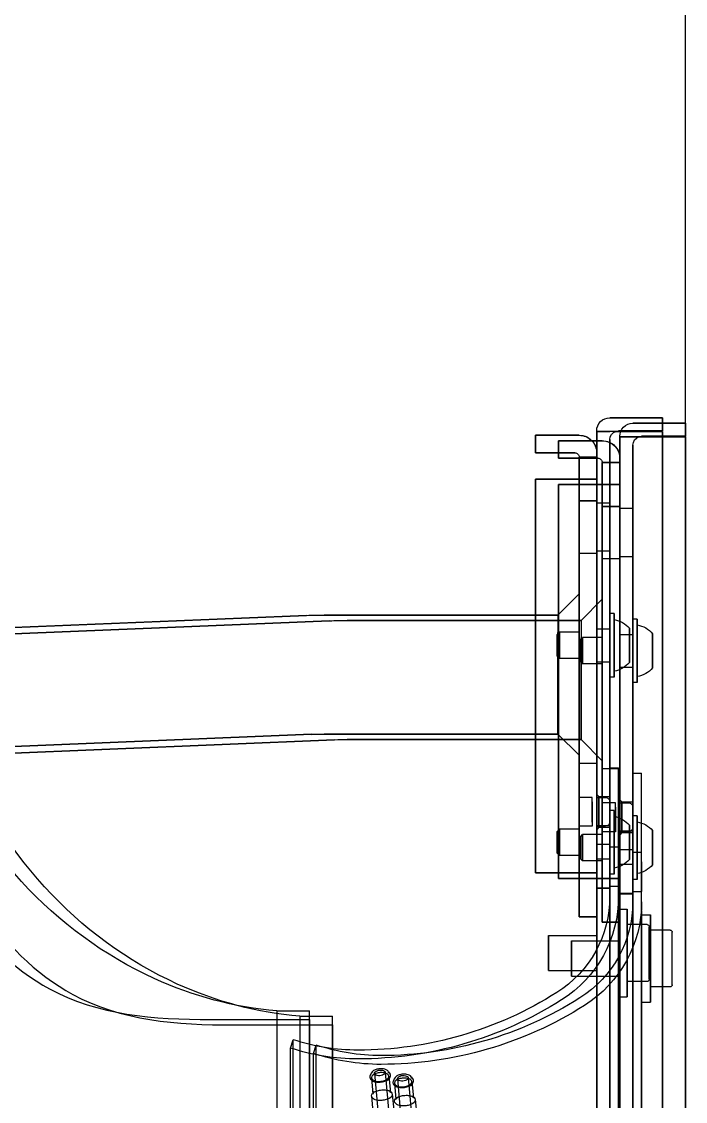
# Model space of a CAD drawing. Header units: millimetres. Extents: x -69706 to 52883, y -6882 to 68885.
# Drawn here: x 7488.8 to 7640.5, y 24181.5 to 24428.2 of the extents above; entities that cross this region are included whole.
import ezdxf

# ---------------------------------------------------------------- set-up
doc = ezdxf.new("R2010")
doc.units = ezdxf.units.MM
doc.layers.add('ac-SB', color=7, linetype='Continuous', lineweight=13)

# ---------------------------------------------------------------- blocks, each defined once
blk = doc.blocks.new('A$C15852BBE')
at = {"layer": 'ac-SB', "lineweight": -3}
for p, q in [((5538.81, 3950), (5538.81, 50)), ((5553.81, 3496.04), (5553.81, 2872.16)), ((5553.81, 2872.16), (5553.81, 3496.04)), ((5538.81, 2872.2), (5538.81, 3496)), ((5538.81, 2872.2), (5538.81, 3496)), ((5538.81, 2872.2), (5538.81, 3496)), ((5538.81, 3496), (5538.81, 2872.2)), ((5544.08, 2870.96), (5544.08, 3494.76)), ((5544.08, 2870.96), (5544.08, 3494.76)), ((5544.08, 2870.96), (5544.08, 3494.76)), ((5544.08, 3494.76), (5544.08, 2870.96)), ((5550.81, 2874.1), (5550.81, 3494.1)), ((5550.81, 3494.1), (5550.81, 2874.1)), ((5553.81, 3496), (5553.81, 2872.2)), ((5559.08, 3494.8), (5559.08, 2870.92)), ((5559.08, 2870.92), (5559.08, 3494.8)), ((5559.08, 3494.76), (5559.08, 2870.96)), ((5556.08, 2872.86), (5556.08, 3492.86)), ((5556.08, 3492.86), (5556.08, 2872.86)), ((5548.81, 2980.58), (5548.81, 3419.1)), ((5550.81, 3419.1), (5550.81, 2980.58)), ((5554.08, 2979.34), (5554.08, 3417.86)), ((5556.08, 3417.86), (5556.08, 2979.34)), ((5548.81, 3006.01), (5548.81, 3389.74)), ((5548.81, 3387.61), (5548.81, 2949.1)), ((5550.81, 3006.01), (5550.81, 3389.74)), ((5550.81, 2949.1), (5550.81, 3387.61)), ((5554.08, 3004.77), (5554.08, 3388.5)), ((5556.08, 3004.77), (5556.08, 3388.5)), ((5554.08, 3386.37), (5554.08, 2947.86)), ((5556.08, 2947.86), (5556.08, 3386.37)), ((5548.81, 3362.19), (5548.81, 2978.45)), ((5550.81, 3362.19), (5550.81, 2978.45)), ((5554.08, 3360.95), (5554.08, 2977.22)), ((5556.08, 3360.95), (5556.08, 2977.22)), ((5623.18, 3333.83), (5623.18, 3011.2)), ((5623.81, 3332.19), (5623.81, 3013.1)), ((5628.45, 3332.59), (5628.45, 3009.96)), ((5629.08, 3330.95), (5629.08, 3011.86)), ((5619.41, 3200.18), (5619.41, 3004.6)), ((5619.41, 3006.6), (5619.41, 3200)), ((5626.91, 3004.6), (5626.91, 3200.18)), ((5624.68, 3198.94), (5624.68, 3003.36)), ((5624.68, 3005.36), (5624.68, 3198.76)), ((5632.18, 3003.36), (5632.18, 3198.94)), ((5550.81, 2976.6), (5550.81, 3184.1)), ((5553.81, 3184.1), (5553.81, 2976.6)), ((5556.08, 2975.36), (5556.08, 3182.86)), ((5559.08, 3182.86), (5559.08, 2975.36)), ((5602.12, 3018.67), (5601.07, 3030.5)), ((5604.61, 3018.89), (5603.56, 3030.72)), ((5600.52, 3023.66), (5600.2, 3027.29)), ((5607.39, 3017.43), (5606.33, 3029.26)), ((5609.88, 3017.65), (5608.82, 3029.48)), ((5605.79, 3022.42), (5605.46, 3026.05)), ((5610.57, 3022.85), (5610.25, 3026.48)), ((5601.29, 3019.55), (5600.96, 3023.28)), ((5600.96, 3023.28), (5600.98, 3023.17)), ((5600.98, 3023.17), (5601.05, 3023.07)), ((5601.31, 3022.84), (5601.02, 3023.01)), ((5601.05, 3023.07), (5601.16, 3022.95)), ((5601.16, 3022.95), (5601.31, 3022.84)), ((5604.67, 3023.14), (5604.93, 3023.36)), ((5604.67, 3023.14), (5604.79, 3023.26)), ((5604.79, 3023.26), (5604.88, 3023.38)), ((5604.88, 3023.38), (5604.93, 3023.5)), ((5604.93, 3023.5), (5604.94, 3023.64)), ((5605.27, 3019.91), (5604.94, 3023.64)), ((5610.19, 3022.26), (5610.21, 3022.4)), ((5610.54, 3018.67), (5610.21, 3022.4)), ((5606.56, 3018.31), (5606.22, 3022.04)), ((5606.22, 3022.04), (5606.25, 3021.93)), ((5606.25, 3021.93), (5606.31, 3021.83)), ((5606.58, 3021.6), (5606.28, 3021.78)), ((5606.31, 3021.83), (5606.43, 3021.71)), ((5606.43, 3021.71), (5606.58, 3021.6)), ((5609.94, 3021.9), (5610.2, 3022.12)), ((5609.94, 3021.9), (5610.06, 3022.02)), ((5610.06, 3022.02), (5610.14, 3022.14)), ((5610.14, 3022.14), (5610.19, 3022.26)), ((5601.47, 3018.44), (5601.03, 3019.09)), ((5605.29, 3018.78), (5605.61, 3019.49)), ((5606.74, 3017.21), (5606.3, 3017.85)), ((5610.56, 3017.55), (5610.88, 3018.25)), ((5623.81, 3013.1), (5623.18, 3011.2)), ((5629.08, 3011.86), (5628.45, 3009.96)), ((5641.91, 3006.6), (5619.41, 3006.6)), ((5647.18, 3005.36), (5624.68, 3005.36)), ((5626.91, 3004.6), (5619.41, 3004.6)), ((5632.18, 3003.36), (5624.68, 3003.36)), ((5548.81, 3001.41), (5546.81, 3001.41)), ((5548.81, 3001.41), (5546.81, 3001.41)), ((5546.81, 2981.41), (5546.81, 3001.41)), ((5546.81, 3001.41), (5546.81, 2981.41)), ((5546.81, 2981.41), (5546.81, 3001.41)), ((5546.81, 3001.41), (5546.81, 2981.41)), ((5548.81, 3001.41), (5546.81, 3001.41)), ((5548.81, 3001.41), (5546.81, 3001.41)), ((5548.81, 3001.41), (5548.81, 2981.41)), ((5548.81, 2981.41), (5548.81, 3001.41)), ((5548.81, 3001.41), (5548.81, 2981.41)), ((5548.81, 2981.41), (5548.81, 3001.41)), ((5554.08, 3000.17), (5552.08, 3000.17)), ((5554.08, 3000.17), (5552.08, 3000.17)), ((5552.08, 2980.17), (5552.08, 3000.17)), ((5552.08, 3000.17), (5552.08, 2980.17)), ((5552.08, 2980.17), (5552.08, 3000.17)), ((5552.08, 3000.17), (5552.08, 2980.17)), ((5554.08, 3000.17), (5552.08, 3000.17)), ((5554.08, 3000.17), (5552.08, 3000.17)), ((5554.08, 3000.17), (5554.08, 2980.17)), ((5554.08, 2980.17), (5554.08, 3000.17)), ((5554.08, 3000.17), (5554.08, 2980.17)), ((5554.08, 2980.17), (5554.08, 3000.17)), ((5542.31, 2997.91), (5546.81, 2997.91)), ((5542.31, 2997.91), (5546.81, 2997.91)), ((5546.81, 2997.91), (5546.81, 2991.41)), ((5546.81, 2997.91), (5546.81, 2991.41)), ((5541.81, 2997.41), (5541.81, 2991.41)), ((5541.81, 2997.41), (5541.81, 2991.41)), ((5547.08, 2996.17), (5547.08, 2990.17)), ((5547.08, 2996.17), (5547.08, 2990.17)), ((5547.58, 2996.67), (5552.08, 2996.67)), ((5547.58, 2996.67), (5552.08, 2996.67)), ((5552.08, 2996.67), (5552.08, 2990.17)), ((5552.08, 2996.67), (5552.08, 2990.17)), ((5553.81, 2995.41), (5553.81, 2987.41)), ((5553.81, 2987.41), (5553.81, 2995.41)), ((5553.81, 2995.41), (5553.81, 2987.41)), ((5553.81, 2987.41), (5553.81, 2995.41)), ((5564.81, 2995.41), (5553.81, 2995.41)), ((5564.81, 2995.41), (5553.81, 2995.41)), ((5564.81, 2995.41), (5553.81, 2995.41)), ((5564.81, 2995.41), (5553.81, 2995.41)), ((5564.81, 2987.41), (5564.81, 2995.41)), ((5564.81, 2995.41), (5564.81, 2987.41)), ((5564.81, 2987.41), (5564.81, 2995.41)), ((5564.81, 2995.41), (5564.81, 2987.41)), ((5559.08, 2994.17), (5559.08, 2986.17)), ((5559.08, 2986.17), (5559.08, 2994.17)), ((5559.08, 2994.17), (5559.08, 2986.17)), ((5559.08, 2986.17), (5559.08, 2994.17)), ((5570.08, 2994.17), (5559.08, 2994.17)), ((5570.08, 2994.17), (5559.08, 2994.17)), ((5570.08, 2994.17), (5559.08, 2994.17)), ((5570.08, 2994.17), (5559.08, 2994.17)), ((5570.08, 2986.17), (5570.08, 2994.17)), ((5570.08, 2994.17), (5570.08, 2986.17)), ((5570.08, 2986.17), (5570.08, 2994.17)), ((5570.08, 2994.17), (5570.08, 2986.17)), ((5541.81, 2991.41), (5541.81, 2985.41)), ((5541.81, 2991.41), (5541.81, 2985.41)), ((5546.81, 2991.41), (5546.81, 2984.91)), ((5546.81, 2991.41), (5546.81, 2984.91)), ((5547.08, 2990.17), (5547.08, 2984.17)), ((5547.08, 2990.17), (5547.08, 2984.17)), ((5552.08, 2990.17), (5552.08, 2983.67)), ((5552.08, 2990.17), (5552.08, 2983.67)), ((5564.81, 2987.41), (5553.81, 2987.41)), ((5564.81, 2987.41), (5553.81, 2987.41)), ((5564.81, 2987.41), (5553.81, 2987.41)), ((5564.81, 2987.41), (5553.81, 2987.41)), ((5570.08, 2986.17), (5559.08, 2986.17)), ((5570.08, 2986.17), (5559.08, 2986.17)), ((5570.08, 2986.17), (5559.08, 2986.17)), ((5570.08, 2986.17), (5559.08, 2986.17)), ((5542.31, 2984.91), (5546.81, 2984.91)), ((5542.31, 2984.91), (5546.81, 2984.91)), ((5547.58, 2983.67), (5552.08, 2983.67)), ((5547.58, 2983.67), (5552.08, 2983.67)), ((5553.81, 2983.1), (5557.81, 2983.1)), ((5553.81, 2983.1), (5557.81, 2983.1)), ((5553.81, 2983.1), (5557.81, 2983.1)), ((5557.81, 2983.1), (5553.81, 2983.1)), ((5553.81, 2983.1), (5553.81, 2973.1)), ((5553.81, 2948.1), (5553.81, 2983.1)), ((5553.81, 2973.1), (5553.81, 2983.1)), ((5553.81, 2983.1), (5553.81, 2948.1)), ((5557.81, 2983.1), (5557.81, 2973.1)), ((5557.81, 2983.1), (5557.81, 2948.1)), ((5557.81, 2948.1), (5557.81, 2983.1)), ((5557.81, 2983.1), (5557.81, 2973.1)), ((5548.81, 2981.41), (5546.81, 2981.41)), ((5548.81, 2981.41), (5546.81, 2981.41)), ((5548.81, 2981.41), (5546.81, 2981.41)), ((5548.81, 2981.41), (5546.81, 2981.41)), ((5559.08, 2981.86), (5563.08, 2981.86)), ((5559.08, 2981.86), (5563.08, 2981.86)), ((5559.08, 2981.86), (5563.08, 2981.86)), ((5563.08, 2981.86), (5559.08, 2981.86)), ((5559.08, 2981.86), (5559.08, 2971.86)), ((5559.08, 2946.86), (5559.08, 2981.86)), ((5559.08, 2971.86), (5559.08, 2981.86)), ((5559.08, 2981.86), (5559.08, 2946.86)), ((5563.08, 2981.86), (5563.08, 2971.86)), ((5563.08, 2981.86), (5563.08, 2946.86)), ((5563.08, 2946.86), (5563.08, 2981.86)), ((5563.08, 2981.86), (5563.08, 2971.86)), ((5554.08, 2980.17), (5552.08, 2980.17)), ((5554.08, 2980.17), (5552.08, 2980.17)), ((5554.08, 2980.17), (5552.08, 2980.17)), ((5554.08, 2980.17), (5552.08, 2980.17)), ((5550.81, 2976.09), (5548.81, 2976.09)), ((5548.81, 2969.34), (5548.81, 2976.09)), ((5553.81, 2976.6), (5550.81, 2976.6)), ((5550.81, 2976.59), (5553.81, 2976.59)), ((5550.81, 2976.59), (5550.81, 2971.59)), ((5550.81, 2969.34), (5550.81, 2976.09)), ((5553.81, 2976.59), (5553.81, 2971.59)), ((5548.81, 2973.84), (5548.81, 2967.09)), ((5549.81, 2973.35), (5549.81, 2966.1)), ((5549.81, 2973.35), (5549.81, 2958.85)), ((5549.81, 2958.85), (5549.81, 2973.35)), ((5549.81, 2973.35), (5550.81, 2973.35)), ((5549.81, 2973.35), (5550.81, 2973.35)), ((5549.81, 2973.35), (5550.81, 2973.35)), ((5550.81, 2973.84), (5550.81, 2967.09)), ((5550.81, 2973.35), (5550.81, 2966.1)), ((5550.81, 2958.85), (5550.81, 2973.35)), ((5550.81, 2973.35), (5550.81, 2958.85)), ((5553.81, 2973.1), (5553.81, 2883.1)), ((5553.81, 2883.1), (5553.81, 2973.1)), ((5553.81, 2973.1), (5553.81, 2883.1)), ((5553.81, 2883.1), (5553.81, 2973.1)), ((5557.81, 2973.1), (5553.81, 2973.1)), ((5557.81, 2973.1), (5553.81, 2973.1)), ((5553.81, 2973.1), (5557.81, 2973.1)), ((5557.81, 2973.1), (5553.81, 2973.1)), ((5556.08, 2974.86), (5554.08, 2974.86)), ((5554.08, 2968.11), (5554.08, 2974.86)), ((5556.08, 2975.36), (5559.08, 2975.36)), ((5559.08, 2975.36), (5556.08, 2975.36)), ((5556.08, 2975.36), (5556.08, 2970.36)), ((5556.08, 2968.11), (5556.08, 2974.86)), ((5557.81, 2973.1), (5557.81, 2883.1)), ((5557.81, 2883.1), (5557.81, 2973.1)), ((5567.81, 2973.1), (5557.81, 2973.1)), ((5557.81, 2973.1), (5558.81, 2973.1)), ((5558.81, 2973.1), (5557.81, 2973.1)), ((5557.81, 2973.1), (5567.81, 2973.1)), ((5558.81, 2973.1), (5567.81, 2973.1)), ((5567.81, 2973.1), (5558.81, 2973.1)), ((5559.08, 2975.36), (5559.08, 2970.36)), ((5567.81, 2973.1), (5567.81, 2883.1)), ((5567.81, 2883.1), (5567.81, 2973.1)), ((5567.81, 2883.1), (5567.81, 2973.1)), ((5567.81, 2973.1), (5567.81, 2883.1)), ((5549.81, 2972), (5549.81, 2966.1)), ((5549.81, 2972), (5549.81, 2960.19)), ((5549.81, 2960.19), (5549.81, 2972)), ((5550.81, 2971.59), (5550.81, 2966.59)), ((5553.81, 2966.59), (5553.81, 2971.59)), ((5554.08, 2972.61), (5554.08, 2965.86)), ((5555.08, 2972.11), (5555.08, 2964.86)), ((5555.08, 2972.11), (5555.08, 2957.61)), ((5555.08, 2957.61), (5555.08, 2972.11)), ((5555.08, 2972.11), (5556.08, 2972.11)), ((5555.08, 2972.11), (5556.08, 2972.11)), ((5555.08, 2972.11), (5556.08, 2972.11)), ((5555.08, 2970.77), (5555.08, 2964.86)), ((5555.08, 2970.77), (5555.08, 2958.95)), ((5555.08, 2958.95), (5555.08, 2970.77)), ((5556.08, 2972.61), (5556.08, 2965.86)), ((5556.08, 2972.11), (5556.08, 2964.86)), ((5556.08, 2957.61), (5556.08, 2972.11)), ((5556.08, 2972.11), (5556.08, 2957.61)), ((5559.08, 2971.86), (5559.08, 2881.86)), ((5559.08, 2881.86), (5559.08, 2971.86)), ((5559.08, 2971.86), (5559.08, 2881.86)), ((5559.08, 2881.86), (5559.08, 2971.86)), ((5563.08, 2971.86), (5559.08, 2971.86)), ((5563.08, 2971.86), (5559.08, 2971.86)), ((5559.08, 2971.86), (5563.08, 2971.86)), ((5563.08, 2971.86), (5559.08, 2971.86)), ((5563.08, 2971.86), (5563.08, 2881.86)), ((5563.08, 2881.86), (5563.08, 2971.86)), ((5573.08, 2971.86), (5563.08, 2971.86)), ((5563.08, 2971.86), (5564.08, 2971.86)), ((5564.08, 2971.86), (5563.08, 2971.86)), ((5563.08, 2971.86), (5573.08, 2971.86)), ((5564.08, 2971.86), (5573.08, 2971.86)), ((5573.08, 2971.86), (5564.08, 2971.86)), ((5573.08, 2971.86), (5573.08, 2881.86)), ((5573.08, 2881.86), (5573.08, 2971.86)), ((5573.08, 2881.86), (5573.08, 2971.86)), ((5573.08, 2971.86), (5573.08, 2881.86)), ((5546.31, 2966.1), (5546.31, 2970)), ((5546.31, 2970), (5546.31, 2962.19)), ((5546.31, 2962.19), (5546.31, 2970)), ((5550.81, 2968.41), (5550.81, 2969.85)), ((5553.81, 2969.85), (5550.81, 2969.85)), ((5550.81, 2966.92), (5550.81, 2968.41)), ((5551.58, 2964.86), (5551.58, 2968.77)), ((5551.58, 2968.77), (5551.58, 2960.95)), ((5551.58, 2960.95), (5551.58, 2968.77)), ((5553.81, 2969.85), (5553.81, 2968.74)), ((5553.81, 2968.74), (5553.81, 2967.53)), ((5556.08, 2970.36), (5556.08, 2965.36)), ((5556.08, 2967.17), (5556.08, 2968.61)), ((5559.08, 2968.61), (5556.08, 2968.61)), ((5557.81, 2963.1), (5557.81, 2969.1)), ((5557.81, 2969.1), (5557.81, 2963.1)), ((5557.81, 2966.1), (5557.81, 2969.1)), ((5557.81, 2969.1), (5562.31, 2969.1)), ((5557.81, 2969.1), (5562.31, 2969.1)), ((5557.81, 2969.1), (5562.31, 2969.1)), ((5559.08, 2965.36), (5559.08, 2970.36)), ((5559.08, 2968.61), (5559.08, 2967.5)), ((5562.31, 2963.1), (5562.31, 2969.1)), ((5562.31, 2969.1), (5562.31, 2963.1)), ((5562.31, 2969.1), (5562.31, 2966.1)), ((5562.81, 2968.6), (5562.31, 2969.1)), ((5562.81, 2968.6), (5562.31, 2969.1)), ((5562.81, 2968.6), (5562.31, 2969.1)), ((5562.81, 2963.6), (5562.81, 2968.6)), ((5562.81, 2968.6), (5562.81, 2963.6)), ((5562.81, 2968.6), (5562.81, 2966.1)), ((5546.31, 2966.1), (5546.31, 2962.19)), ((5550.81, 2967.09), (5548.81, 2967.09)), ((5549.81, 2966.1), (5549.81, 2960.19)), ((5549.81, 2966.1), (5549.81, 2958.85)), ((5550.81, 2965.25), (5550.81, 2966.92)), ((5550.81, 2966.59), (5553.81, 2966.59)), ((5550.81, 2958.85), (5550.81, 2966.1)), ((5553.81, 2967.53), (5553.81, 2964.71)), ((5556.08, 2965.86), (5554.08, 2965.86)), ((5556.08, 2965.68), (5556.08, 2967.17)), ((5556.08, 2964.01), (5556.08, 2965.68)), ((5557.81, 2966.1), (5557.81, 2963.1)), ((5559.08, 2967.5), (5559.08, 2966.29)), ((5559.08, 2966.29), (5559.08, 2963.47)), ((5562.31, 2963.1), (5562.31, 2966.1)), ((5562.81, 2966.1), (5562.81, 2963.6)), ((5563.08, 2961.86), (5563.08, 2967.86)), ((5563.08, 2967.86), (5563.08, 2961.86)), ((5563.08, 2964.86), (5563.08, 2967.86)), ((5563.08, 2967.86), (5567.58, 2967.86)), ((5563.08, 2967.86), (5567.58, 2967.86)), ((5563.08, 2967.86), (5567.58, 2967.86)), ((5567.58, 2961.86), (5567.58, 2967.86)), ((5567.58, 2967.86), (5567.58, 2961.86)), ((5567.58, 2967.86), (5567.58, 2964.86)), ((5568.08, 2967.36), (5567.58, 2967.86)), ((5568.08, 2967.36), (5567.58, 2967.86)), ((5568.08, 2967.36), (5567.58, 2967.86)), ((5568.08, 2962.36), (5568.08, 2967.36)), ((5568.08, 2967.36), (5568.08, 2962.36)), ((5568.08, 2967.36), (5568.08, 2964.86)), ((5550.81, 2963.77), (5550.81, 2965.25)), ((5550.81, 2962.35), (5550.81, 2963.77)), ((5551.58, 2964.86), (5551.58, 2960.95)), ((5553.31, 2962.65), (5553.81, 2963.15)), ((5553.31, 2962.65), (5553.81, 2963.15)), ((5553.31, 2962.65), (5553.81, 2963.15)), ((5553.81, 2964.71), (5553.81, 2963.49)), ((5553.81, 2963.49), (5553.81, 2962.35)), ((5553.81, 2963.15), (5553.81, 2959.15)), ((5553.81, 2959.15), (5553.81, 2963.15)), ((5553.81, 2959.15), (5553.81, 2963.15)), ((5555.08, 2964.86), (5555.08, 2958.95)), ((5555.08, 2964.86), (5555.08, 2957.61)), ((5556.08, 2965.36), (5559.08, 2965.36)), ((5556.08, 2957.61), (5556.08, 2964.86)), ((5556.08, 2962.53), (5556.08, 2964.01)), ((5559.08, 2963.47), (5559.08, 2962.25)), ((5562.81, 2963.6), (5562.31, 2963.1)), ((5562.81, 2963.6), (5562.31, 2963.1)), ((5562.81, 2963.6), (5562.31, 2963.1)), ((5563.08, 2964.86), (5563.08, 2961.86)), ((5567.58, 2961.86), (5567.58, 2964.86)), ((5568.08, 2964.86), (5568.08, 2962.36)), ((5550.81, 2955.65), (5550.81, 2962.65)), ((5550.81, 2962.65), (5550.81, 2955.65)), ((5550.81, 2962.65), (5550.81, 2959.15)), ((5553.31, 2962.65), (5550.81, 2962.65)), ((5553.31, 2962.65), (5550.81, 2962.65)), ((5553.31, 2962.65), (5550.81, 2962.65)), ((5550.81, 2962.35), (5553.81, 2962.35)), ((5550.81, 2957.53), (5550.81, 2961.45)), ((5550.81, 2961.45), (5550.81, 2957.53)), ((5550.81, 2960.78), (5550.81, 2956.85)), ((5550.81, 2956.85), (5550.81, 2960.78)), ((5553.81, 2962.45), (5551.81, 2962.45)), ((5553.81, 2962.45), (5551.81, 2962.45)), ((5553.31, 2959.15), (5553.31, 2962.65)), ((5553.31, 2962.65), (5553.31, 2959.15)), ((5553.31, 2959.15), (5553.31, 2962.65)), ((5553.81, 2956.82), (5553.81, 2962.45)), ((5553.81, 2962.45), (5553.81, 2956.82)), ((5553.81, 2961.49), (5553.81, 2955.85)), ((5553.81, 2955.85), (5553.81, 2961.49)), ((5554.81, 2961.49), (5554.81, 2962.45)), ((5554.81, 2961.49), (5554.81, 2962.45)), ((5554.81, 2962.45), (5557.81, 2962.45)), ((5554.81, 2962.45), (5557.81, 2962.45)), ((5554.81, 2956.82), (5554.81, 2961.49)), ((5554.81, 2961.49), (5554.81, 2956.82)), ((5554.81, 2961.49), (5554.81, 2956.82)), ((5554.81, 2956.82), (5554.81, 2961.49)), ((5556.08, 2961.11), (5556.08, 2962.53)), ((5556.08, 2954.41), (5556.08, 2961.41)), ((5556.08, 2961.41), (5556.08, 2954.41)), ((5556.08, 2961.41), (5556.08, 2957.91)), ((5558.58, 2961.41), (5556.08, 2961.41)), ((5558.58, 2961.41), (5556.08, 2961.41)), ((5558.58, 2961.41), (5556.08, 2961.41)), ((5556.08, 2961.11), (5559.08, 2961.11)), ((5559.08, 2961.21), (5557.08, 2961.21)), ((5559.08, 2961.21), (5557.08, 2961.21)), ((5557.81, 2963.1), (5562.31, 2963.1)), ((5557.81, 2963.1), (5562.31, 2963.1)), ((5557.81, 2963.1), (5562.31, 2963.1)), ((5557.81, 2961.49), (5557.81, 2962.45)), ((5557.81, 2961.49), (5557.81, 2962.45)), ((5557.81, 2961.49), (5557.81, 2956.82)), ((5557.81, 2956.82), (5557.81, 2961.49)), ((5557.81, 2956.82), (5557.81, 2961.49)), ((5557.81, 2961.49), (5557.81, 2956.82)), ((5558.58, 2961.41), (5559.08, 2961.91)), ((5558.58, 2961.41), (5559.08, 2961.91)), ((5558.58, 2961.41), (5559.08, 2961.91)), ((5558.58, 2957.91), (5558.58, 2961.41)), ((5558.58, 2961.41), (5558.58, 2957.91)), ((5558.58, 2957.91), (5558.58, 2961.41)), ((5559.08, 2962.25), (5559.08, 2961.11)), ((5559.08, 2961.91), (5559.08, 2957.91)), ((5559.08, 2957.91), (5559.08, 2961.91)), ((5559.08, 2957.91), (5559.08, 2961.91)), ((5559.08, 2955.58), (5559.08, 2961.21)), ((5559.08, 2961.21), (5559.08, 2955.58)), ((5560.08, 2960.25), (5560.08, 2961.21)), ((5560.08, 2960.25), (5560.08, 2961.21)), ((5560.08, 2961.21), (5563.08, 2961.21)), ((5560.08, 2961.21), (5563.08, 2961.21)), ((5563.08, 2961.86), (5567.58, 2961.86)), ((5563.08, 2961.86), (5567.58, 2961.86)), ((5563.08, 2961.86), (5567.58, 2961.86)), ((5563.08, 2960.25), (5563.08, 2961.21)), ((5563.08, 2960.25), (5563.08, 2961.21)), ((5568.08, 2962.36), (5567.58, 2961.86)), ((5568.08, 2962.36), (5567.58, 2961.86)), ((5568.08, 2962.36), (5567.58, 2961.86)), ((5549.81, 2958.85), (5550.81, 2958.85)), ((5549.81, 2958.85), (5550.81, 2958.85)), ((5549.81, 2958.85), (5550.81, 2958.85)), ((5550.81, 2955.65), (5550.81, 2959.15)), ((5553.31, 2955.65), (5553.31, 2959.15)), ((5553.31, 2959.15), (5553.31, 2955.65)), ((5553.31, 2959.15), (5553.31, 2955.65)), ((5553.81, 2955.15), (5553.81, 2959.15)), ((5553.81, 2959.15), (5553.81, 2955.15)), ((5553.81, 2959.15), (5553.81, 2955.15)), ((5556.08, 2956.29), (5556.08, 2960.21)), ((5556.08, 2960.21), (5556.08, 2956.29)), ((5556.08, 2959.54), (5556.08, 2955.61)), ((5556.08, 2955.61), (5556.08, 2959.54)), ((5559.08, 2960.25), (5559.08, 2954.61)), ((5559.08, 2954.61), (5559.08, 2960.25)), ((5560.08, 2955.58), (5560.08, 2960.25)), ((5560.08, 2960.25), (5560.08, 2955.58)), ((5560.08, 2960.25), (5560.08, 2955.58)), ((5560.08, 2955.58), (5560.08, 2960.25)), ((5563.08, 2960.25), (5563.08, 2955.58)), ((5563.08, 2955.58), (5563.08, 2960.25)), ((5563.08, 2955.58), (5563.08, 2960.25)), ((5563.08, 2960.25), (5563.08, 2955.58)), ((5553.81, 2955.85), (5551.81, 2955.85)), ((5553.81, 2955.85), (5551.81, 2955.85)), ((5554.81, 2956.82), (5554.81, 2955.85)), ((5554.81, 2956.82), (5554.81, 2955.85)), ((5554.81, 2955.85), (5557.81, 2955.85)), ((5554.81, 2955.85), (5557.81, 2955.85)), ((5555.08, 2957.61), (5556.08, 2957.61)), ((5555.08, 2957.61), (5556.08, 2957.61)), ((5555.08, 2957.61), (5556.08, 2957.61)), ((5556.08, 2954.41), (5556.08, 2957.91)), ((5557.81, 2956.82), (5557.81, 2955.85)), ((5557.81, 2956.82), (5557.81, 2955.85)), ((5558.58, 2954.41), (5558.58, 2957.91)), ((5558.58, 2957.91), (5558.58, 2954.41)), ((5558.58, 2957.91), (5558.58, 2954.41)), ((5559.08, 2953.91), (5559.08, 2957.91)), ((5559.08, 2957.91), (5559.08, 2953.91)), ((5559.08, 2957.91), (5559.08, 2953.91)), ((5999.68, 2957.18), (5618.99, 2941.43)), ((5618.99, 2941.43), (5999.68, 2957.18)), ((6004.94, 2955.94), (5624.26, 2940.19)), ((5624.26, 2940.19), (6004.94, 2955.94)), ((5553.31, 2955.65), (5550.81, 2955.65)), ((5553.31, 2955.65), (5550.81, 2955.65)), ((5553.31, 2955.65), (5550.81, 2955.65)), ((5553.31, 2955.65), (5553.81, 2955.15)), ((5553.31, 2955.65), (5553.81, 2955.15)), ((5553.31, 2955.65), (5553.81, 2955.15)), ((5558.58, 2954.41), (5556.08, 2954.41)), ((5558.58, 2954.41), (5556.08, 2954.41)), ((5558.58, 2954.41), (5556.08, 2954.41)), ((5559.08, 2954.61), (5557.08, 2954.61)), ((5559.08, 2954.61), (5557.08, 2954.61)), ((5558.58, 2954.41), (5559.08, 2953.91)), ((5558.58, 2954.41), (5559.08, 2953.91)), ((5558.58, 2954.41), (5559.08, 2953.91)), ((5560.08, 2955.58), (5560.08, 2954.61)), ((5560.08, 2955.58), (5560.08, 2954.61)), ((5560.08, 2954.61), (5563.08, 2954.61)), ((5560.08, 2954.61), (5563.08, 2954.61)), ((5563.08, 2955.58), (5563.08, 2954.61)), ((5563.08, 2955.58), (5563.08, 2954.61)), ((5550.81, 2949.1), (5548.81, 2949.1)), ((5553.81, 2948.1), (5553.81, 2888.1)), ((5553.81, 2888.1), (5553.81, 2948.1)), ((5553.81, 2948.1), (5557.81, 2948.1)), ((5553.81, 2948.1), (5557.81, 2948.1)), ((5556.08, 2947.86), (5554.08, 2947.86)), ((5557.81, 2888.1), (5557.81, 2948.1)), ((5557.81, 2948.1), (5557.81, 2888.1)), ((5557.81, 2914.73), (5557.81, 2946.22)), ((5557.81, 2946.22), (5557.81, 2914.73)), ((5562.66, 2941.37), (5557.81, 2946.22)), ((5562.66, 2941.37), (5557.81, 2946.22)), ((5559.08, 2946.86), (5559.08, 2886.86)), ((5559.08, 2886.86), (5559.08, 2946.86)), ((5559.08, 2946.86), (5563.08, 2946.86)), ((5559.08, 2946.86), (5563.08, 2946.86)), ((5563.08, 2886.86), (5563.08, 2946.86)), ((5563.08, 2946.86), (5563.08, 2886.86)), ((5563.08, 2913.49), (5563.08, 2944.98)), ((5563.08, 2944.98), (5563.08, 2913.49)), ((5567.93, 2940.13), (5563.08, 2944.98)), ((5567.93, 2940.13), (5563.08, 2944.98)), ((5562.66, 2919.84), (5562.66, 2941.37)), ((5562.66, 2941.37), (5562.66, 2919.84)), ((5616.06, 2941.37), (5562.66, 2941.37)), ((5562.66, 2941.37), (5616.06, 2941.37)), ((5557.81, 2940.82), (5557.81, 2909.32)), ((5557.81, 2909.32), (5557.81, 2940.82)), ((5563.08, 2939.58), (5563.08, 2908.08)), ((5563.08, 2908.08), (5563.08, 2939.58)), ((5567.93, 2918.6), (5567.93, 2940.13)), ((5567.93, 2940.13), (5567.93, 2918.6)), ((5621.33, 2940.13), (5567.93, 2940.13)), ((5567.93, 2940.13), (5621.33, 2940.13)), ((5562.66, 2937.39), (5562.66, 2935.7)), ((5562.66, 2935.7), (5562.66, 2937.39)), ((5567.93, 2936.15), (5567.93, 2934.46)), ((5567.93, 2934.46), (5567.93, 2936.15)), ((5562.66, 2914.17), (5562.66, 2935.7)), ((5562.66, 2914.17), (5562.66, 2935.7)), ((5567.93, 2912.93), (5567.93, 2934.46)), ((5567.93, 2912.93), (5567.93, 2934.46)), ((6000.8, 2930), (5620.11, 2914.25)), ((5620.12, 2914.25), (6000.8, 2930)), ((6006.07, 2928.76), (5625.38, 2913.01)), ((5625.39, 2913.01), (6006.07, 2928.76)), ((5549.81, 2928.35), (5549.81, 2921.1)), ((5549.81, 2928.35), (5549.81, 2913.85)), ((5549.81, 2913.85), (5549.81, 2928.35)), ((5549.81, 2928.35), (5550.81, 2928.35)), ((5549.81, 2928.35), (5550.81, 2928.35)), ((5549.81, 2928.35), (5550.81, 2928.35)), ((5549.81, 2927), (5549.81, 2921.1)), ((5549.81, 2927), (5549.81, 2915.19)), ((5549.81, 2915.19), (5549.81, 2927)), ((5550.81, 2921.1), (5550.81, 2928.35)), ((5550.81, 2913.85), (5550.81, 2928.35)), ((5550.81, 2928.35), (5550.81, 2913.85)), ((5555.08, 2927.11), (5555.08, 2919.86)), ((5555.08, 2927.11), (5555.08, 2912.61)), ((5555.08, 2912.61), (5555.08, 2927.11)), ((5555.08, 2927.11), (5556.08, 2927.11)), ((5555.08, 2927.11), (5556.08, 2927.11)), ((5555.08, 2927.11), (5556.08, 2927.11)), ((5556.08, 2919.86), (5556.08, 2927.11)), ((5556.08, 2912.61), (5556.08, 2927.11)), ((5556.08, 2927.11), (5556.08, 2912.61)), ((5546.31, 2921.1), (5546.31, 2925)), ((5546.31, 2925), (5546.31, 2917.19)), ((5546.31, 2917.19), (5546.31, 2925)), ((5553.81, 2924.85), (5550.81, 2924.85)), ((5550.81, 2922.75), (5550.81, 2924.84)), ((5551.58, 2919.86), (5551.58, 2923.77)), ((5551.58, 2923.77), (5551.58, 2915.95)), ((5551.58, 2915.95), (5551.58, 2923.77)), ((5553.81, 2924.85), (5553.81, 2922.57)), ((5555.08, 2925.77), (5555.08, 2919.86)), ((5555.08, 2925.77), (5555.08, 2913.95)), ((5555.08, 2913.95), (5555.08, 2925.77)), ((5557.81, 2918.1), (5557.81, 2924.1)), ((5557.81, 2924.1), (5557.81, 2918.1)), ((5557.81, 2924.1), (5557.81, 2921.1)), ((5557.81, 2924.1), (5562.31, 2924.1)), ((5557.81, 2924.1), (5562.31, 2924.1)), ((5557.81, 2924.1), (5562.31, 2924.1)), ((5562.31, 2918.1), (5562.31, 2924.1)), ((5562.31, 2924.1), (5562.31, 2918.1)), ((5562.31, 2924.1), (5562.31, 2921.1)), ((5562.81, 2923.6), (5562.31, 2924.1)), ((5562.81, 2923.6), (5562.31, 2924.1)), ((5562.81, 2923.6), (5562.31, 2924.1)), ((5550.81, 2921.1), (5550.81, 2922.75)), ((5553.81, 2922.57), (5553.81, 2921.1)), ((5559.08, 2923.61), (5556.08, 2923.61)), ((5556.08, 2921.51), (5556.08, 2923.6)), ((5556.08, 2919.86), (5556.08, 2921.51)), ((5559.08, 2923.61), (5559.08, 2921.33)), ((5559.08, 2921.33), (5559.08, 2919.86)), ((5562.81, 2918.6), (5562.81, 2923.6)), ((5562.81, 2923.6), (5562.81, 2918.6)), ((5562.81, 2921.1), (5562.81, 2923.6)), ((5563.08, 2916.86), (5563.08, 2922.86)), ((5563.08, 2922.86), (5563.08, 2916.86)), ((5563.08, 2922.86), (5563.08, 2919.86)), ((5563.08, 2922.86), (5567.58, 2922.86)), ((5563.08, 2922.86), (5567.58, 2922.86)), ((5563.08, 2922.86), (5567.58, 2922.86)), ((5567.58, 2916.86), (5567.58, 2922.86)), ((5567.58, 2922.86), (5567.58, 2916.86)), ((5567.58, 2922.86), (5567.58, 2919.86)), ((5568.08, 2922.36), (5567.58, 2922.86)), ((5568.08, 2922.36), (5567.58, 2922.86)), ((5568.08, 2922.36), (5567.58, 2922.86)), ((5568.08, 2917.36), (5568.08, 2922.36)), ((5568.08, 2922.36), (5568.08, 2917.36)), ((5568.08, 2919.86), (5568.08, 2922.36)), ((5546.31, 2917.19), (5546.31, 2921.1)), ((5549.81, 2915.19), (5549.81, 2921.1)), ((5549.81, 2921.1), (5549.81, 2913.85)), ((5550.81, 2921.1), (5550.81, 2913.85)), ((5550.81, 2919.44), (5550.81, 2921.1)), ((5550.81, 2917.35), (5550.81, 2919.44)), ((5551.58, 2915.95), (5551.58, 2919.86)), ((5553.81, 2921.1), (5553.81, 2919.45)), ((5553.81, 2919.45), (5553.81, 2917.35)), ((5555.08, 2913.95), (5555.08, 2919.86)), ((5555.08, 2919.86), (5555.08, 2912.61)), ((5556.08, 2919.86), (5556.08, 2912.61)), ((5556.08, 2918.2), (5556.08, 2919.86)), ((5557.81, 2921.1), (5557.81, 2918.1)), ((5559.08, 2919.86), (5559.08, 2918.21)), ((5562.31, 2918.1), (5562.31, 2921.1)), ((5562.66, 2919.84), (5562.66, 2918.15)), ((5562.66, 2919.84), (5562.66, 2918.15)), ((5562.81, 2918.6), (5562.81, 2921.1)), ((5563.08, 2919.86), (5563.08, 2916.86)), ((5567.58, 2916.86), (5567.58, 2919.86)), ((5568.08, 2917.36), (5568.08, 2919.86)), ((5553.81, 2917.35), (5550.81, 2917.35)), ((5556.08, 2916.11), (5556.08, 2918.2)), ((5557.81, 2918.1), (5562.31, 2918.1)), ((5557.81, 2918.1), (5562.31, 2918.1)), ((5557.81, 2918.1), (5562.31, 2918.1)), ((5559.08, 2918.21), (5559.08, 2916.11)), ((5562.81, 2918.6), (5562.31, 2918.1)), ((5562.81, 2918.6), (5562.31, 2918.1)), ((5562.81, 2918.6), (5562.31, 2918.1)), ((5563.08, 2916.86), (5567.58, 2916.86)), ((5563.08, 2916.86), (5567.58, 2916.86)), ((5563.08, 2916.86), (5567.58, 2916.86)), ((5568.08, 2917.36), (5567.58, 2916.86)), ((5568.08, 2917.36), (5567.58, 2916.86)), ((5568.08, 2917.36), (5567.58, 2916.86)), ((5567.93, 2918.6), (5567.93, 2916.92)), ((5567.93, 2918.6), (5567.93, 2916.92)), ((5549.81, 2913.85), (5550.81, 2913.85)), ((5549.81, 2913.85), (5550.81, 2913.85)), ((5549.81, 2913.85), (5550.81, 2913.85)), ((5559.08, 2916.11), (5556.08, 2916.11)), ((5562.66, 2914.17), (5557.81, 2909.32)), ((5562.66, 2914.17), (5557.81, 2909.32)), ((5616.06, 2914.17), (5562.66, 2914.17)), ((5562.66, 2914.17), (5616.06, 2914.17)), ((5555.08, 2912.61), (5556.08, 2912.61)), ((5555.08, 2912.61), (5556.08, 2912.61)), ((5555.08, 2912.61), (5556.08, 2912.61)), ((5567.93, 2912.93), (5563.08, 2908.08)), ((5567.93, 2912.93), (5563.08, 2908.08)), ((5621.33, 2912.93), (5567.93, 2912.93)), ((5567.93, 2912.93), (5621.33, 2912.93)), ((5550.81, 2894.1), (5550.81, 2899.6)), ((5550.81, 2899.6), (5550.81, 2894.1)), ((5550.81, 2894.1), (5550.81, 2899.6)), ((5550.81, 2899.6), (5553.81, 2899.6)), ((5550.81, 2899.6), (5553.81, 2899.6)), ((5550.81, 2899.6), (5553.81, 2899.6)), ((5553.81, 2900.1), (5553.81, 2889.86)), ((5553.81, 2889.86), (5553.81, 2900.1)), ((5553.81, 2900.1), (5557.81, 2900.1)), ((5553.81, 2900.1), (5557.81, 2900.1)), ((5553.81, 2899.6), (5553.81, 2894.1)), ((5553.81, 2894.1), (5553.81, 2899.6)), ((5553.81, 2899.6), (5553.81, 2894.1)), ((5557.81, 2889.86), (5557.81, 2900.1)), ((5557.81, 2900.1), (5557.81, 2889.86)), ((5553.81, 2888.1), (5553.81, 2898.34)), ((5553.81, 2898.34), (5553.81, 2888.1)), ((5556.08, 2892.86), (5556.08, 2898.36)), ((5556.08, 2898.36), (5556.08, 2892.86)), ((5556.08, 2892.86), (5556.08, 2898.36)), ((5556.08, 2898.36), (5559.08, 2898.36)), ((5556.08, 2898.36), (5559.08, 2898.36)), ((5556.08, 2898.36), (5559.08, 2898.36)), ((5557.81, 2898.34), (5557.81, 2888.1)), ((5557.81, 2888.1), (5557.81, 2898.34)), ((5559.08, 2898.86), (5559.08, 2888.62)), ((5559.08, 2888.62), (5559.08, 2898.86)), ((5559.08, 2898.86), (5563.08, 2898.86)), ((5559.08, 2898.86), (5563.08, 2898.86)), ((5559.08, 2898.36), (5559.08, 2892.86)), ((5559.08, 2892.86), (5559.08, 2898.36)), ((5559.08, 2898.36), (5559.08, 2892.86)), ((5559.08, 2886.86), (5559.08, 2897.1)), ((5559.08, 2897.1), (5559.08, 2886.86)), ((5563.08, 2888.62), (5563.08, 2898.86)), ((5563.08, 2898.86), (5563.08, 2888.62)), ((5563.08, 2897.1), (5563.08, 2886.86)), ((5563.08, 2886.86), (5563.08, 2897.1)), ((5550.81, 2894.1), (5550.81, 2888.6)), ((5550.81, 2888.6), (5550.81, 2894.1)), ((5550.81, 2888.6), (5550.81, 2894.1)), ((5553.81, 2888.6), (5553.81, 2894.1)), ((5553.81, 2894.1), (5553.81, 2888.6)), ((5553.81, 2894.1), (5553.81, 2888.6)), ((5556.08, 2892.86), (5556.08, 2887.36)), ((5556.08, 2887.36), (5556.08, 2892.86)), ((5556.08, 2887.36), (5556.08, 2892.86)), ((5559.08, 2887.36), (5559.08, 2892.86)), ((5559.08, 2892.86), (5559.08, 2887.36)), ((5559.08, 2892.86), (5559.08, 2887.36)), ((5550.81, 2888.6), (5553.81, 2888.6)), ((5550.81, 2888.6), (5553.81, 2888.6)), ((5550.81, 2888.6), (5553.81, 2888.6)), ((5553.81, 2888.1), (5553.81, 2878.1)), ((5553.81, 2878.1), (5553.81, 2888.1)), ((5553.81, 2888.1), (5557.81, 2888.1)), ((5557.81, 2888.1), (5553.81, 2888.1)), ((5553.81, 2888.1), (5557.81, 2888.1)), ((5553.81, 2888.1), (5557.81, 2888.1)), ((5556.08, 2887.36), (5559.08, 2887.36)), ((5556.08, 2887.36), (5559.08, 2887.36)), ((5556.08, 2887.36), (5559.08, 2887.36)), ((5557.81, 2878.1), (5557.81, 2888.1)), ((5557.81, 2878.1), (5557.81, 2888.1)), ((5559.08, 2886.86), (5559.08, 2876.86)), ((5559.08, 2876.86), (5559.08, 2886.86)), ((5559.08, 2886.86), (5563.08, 2886.86)), ((5563.08, 2886.86), (5559.08, 2886.86)), ((5559.08, 2886.86), (5563.08, 2886.86)), ((5559.08, 2886.86), (5563.08, 2886.86)), ((5563.08, 2876.86), (5563.08, 2886.86)), ((5563.08, 2876.86), (5563.08, 2886.86)), ((5553.81, 2878.1), (5553.81, 2883.1)), ((5553.81, 2883.1), (5553.81, 2878.1)), ((5557.81, 2883.1), (5553.81, 2883.1)), ((5557.81, 2883.1), (5553.81, 2883.1)), ((5557.81, 2883.1), (5553.81, 2883.1)), ((5553.81, 2883.1), (5557.81, 2883.1)), ((5557.81, 2883.1), (5558.81, 2883.1)), ((5557.81, 2883.1), (5557.81, 2878.1)), ((5567.81, 2883.1), (5557.81, 2883.1)), ((5558.81, 2883.1), (5557.81, 2883.1)), ((5557.81, 2883.1), (5557.81, 2878.1)), ((5557.81, 2883.1), (5567.81, 2883.1)), ((5558.81, 2883.1), (5567.81, 2883.1)), ((5567.81, 2883.1), (5558.81, 2883.1)), ((5559.08, 2876.86), (5559.08, 2881.86)), ((5559.08, 2881.86), (5559.08, 2876.86)), ((5563.08, 2881.86), (5559.08, 2881.86)), ((5563.08, 2881.86), (5559.08, 2881.86)), ((5563.08, 2881.86), (5559.08, 2881.86)), ((5559.08, 2881.86), (5563.08, 2881.86)), ((5563.08, 2881.86), (5564.08, 2881.86)), ((5563.08, 2881.86), (5563.08, 2876.86)), ((5573.08, 2881.86), (5563.08, 2881.86)), ((5564.08, 2881.86), (5563.08, 2881.86)), ((5563.08, 2881.86), (5563.08, 2876.86)), ((5563.08, 2881.86), (5573.08, 2881.86)), ((5564.08, 2881.86), (5573.08, 2881.86)), ((5573.08, 2881.86), (5564.08, 2881.86)), ((5557.81, 2878.1), (5553.81, 2878.1)), ((5553.81, 2877.1), (5553.81, 2878.1)), ((5553.81, 2878.1), (5553.81, 2877.1)), ((5557.81, 2878.1), (5553.81, 2878.1)), ((5553.81, 2877.1), (5553.81, 2878.1)), ((5553.81, 2878.1), (5553.81, 2877.1)), ((5553.81, 2878.1), (5557.81, 2878.1)), ((5557.81, 2878.1), (5553.81, 2878.1)), ((5558.81, 2877.1), (5567.81, 2877.1)), ((5567.81, 2877.1), (5558.81, 2877.1)), ((5558.81, 2877.1), (5567.81, 2877.1)), ((5567.81, 2877.1), (5558.81, 2877.1)), ((5563.08, 2876.86), (5559.08, 2876.86)), ((5559.08, 2875.86), (5559.08, 2876.86)), ((5559.08, 2876.86), (5559.08, 2875.86)), ((5563.08, 2876.86), (5559.08, 2876.86)), ((5559.08, 2875.86), (5559.08, 2876.86)), ((5559.08, 2876.86), (5559.08, 2875.86)), ((5559.08, 2876.86), (5563.08, 2876.86)), ((5563.08, 2876.86), (5559.08, 2876.86)), ((5567.81, 2873.1), (5567.81, 2877.1)), ((5567.81, 2877.1), (5567.81, 2873.1)), ((5567.81, 2873.1), (5567.81, 2877.1)), ((5567.81, 2877.1), (5567.81, 2873.1)), ((5564.08, 2875.86), (5573.08, 2875.86)), ((5573.08, 2875.86), (5564.08, 2875.86)), ((5564.08, 2875.86), (5573.08, 2875.86)), ((5573.08, 2875.86), (5564.08, 2875.86)), ((5573.08, 2871.86), (5573.08, 2875.86)), ((5573.08, 2875.86), (5573.08, 2871.86)), ((5573.08, 2871.86), (5573.08, 2875.86)), ((5573.08, 2875.86), (5573.08, 2871.86)), ((5538.81, 2872.2), (5548.81, 2872.2)), ((5548.81, 2872.2), (5538.81, 2872.2)), ((5548.81, 2872.2), (5538.81, 2872.2)), ((5538.81, 2872.2), (5550.81, 2872.2)), ((5548.81, 2872.1), (5538.81, 2872.1)), ((5538.81, 2872.1), (5548.81, 2872.1)), ((5538.81, 2872.1), (5538.81, 2869.1)), ((5538.81, 2869.1), (5538.81, 2872.1)), ((5548.81, 2872.2), (5549.36, 2872.2)), ((5549.43, 2872.2), (5548.81, 2872.2)), ((5548.82, 2872.2), (5553.43, 2872.2)), ((5553.82, 2872.18), (5549.36, 2872.18)), ((5549.43, 2872.2), (5553.43, 2872.2)), ((5553.82, 2872.2), (5550.81, 2872.2)), ((5553.81, 2872.2), (5553.43, 2872.2)), ((5553.43, 2872.2), (5553.81, 2872.2)), ((5553.81, 2872.2), (5553.81, 2872.2)), ((5557.81, 2873.1), (5567.81, 2873.1)), ((5567.81, 2873.1), (5557.81, 2873.1)), ((5557.81, 2873.1), (5567.81, 2873.1)), ((5567.81, 2873.1), (5557.81, 2873.1)), ((5563.08, 2871.86), (5573.08, 2871.86)), ((5573.08, 2871.86), (5563.08, 2871.86)), ((5563.08, 2871.86), (5573.08, 2871.86)), ((5573.08, 2871.86), (5563.08, 2871.86)), ((5544.08, 2870.96), (5554.08, 2870.96)), ((5554.08, 2870.96), (5544.08, 2870.96)), ((5554.08, 2870.96), (5544.08, 2870.96)), ((5544.08, 2870.96), (5556.08, 2870.96)), ((5554.08, 2870.86), (5544.08, 2870.86)), ((5544.08, 2870.86), (5554.08, 2870.86)), ((5544.08, 2870.86), (5544.08, 2867.86)), ((5544.08, 2867.86), (5544.08, 2870.86)), ((5554.08, 2870.96), (5554.63, 2870.96)), ((5554.08, 2870.96), (5558.7, 2870.96)), ((5554.7, 2870.96), (5554.08, 2870.96)), ((5559.09, 2870.94), (5554.63, 2870.94)), ((5554.7, 2870.96), (5558.7, 2870.96)), ((5559.09, 2870.96), (5556.08, 2870.96)), ((5559.08, 2870.96), (5558.7, 2870.96)), ((5558.7, 2870.96), (5559.08, 2870.96)), ((5559.08, 2870.96), (5559.08, 2870.96)), ((5538.81, 2869.1), (5550.81, 2869.1)), ((5550.81, 2869.1), (5538.81, 2869.1)), ((5544.08, 2867.86), (5556.08, 2867.86)), ((5556.08, 2867.86), (5544.08, 2867.86))]:
    blk.add_line(p, q, dxfattribs=at)
at = {"layer": 'ac-SB', "lineweight": -3, "extrusion": (0, 0, -1)}
for centre, major_axis, start_param, end_param in [((5608.36, 2928.6), (-61.52, 61.52), 0.221222, 0.785398), ((5608.36, 2966.6), (-34.65, 34.65), 0.785398, 1.10621), ((5608.36, 2928.6), (-60.1, 60.1), 0.221222, 0.785398), ((5613.63, 2927.36), (-61.52, 61.52), 0.221222, 0.785398), ((5608.36, 2966.6), (-33.23, 33.23), 0.785398, 1.10621), ((5613.63, 2965.36), (-34.65, 34.65), 0.785398, 1.10621), ((5613.63, 2927.36), (-60.1, 60.1), 0.221222, 0.785398), ((5613.63, 2965.36), (33.23, 33.23), -0.785398, -0.464586), ((5576.81, 2978.45), (-19.8, 19.8), 5.497787, 6.504407), ((5576.81, 2978.45), (-18.38, 18.38), 5.497787, 6.504407), ((5582.08, 2977.22), (19.8, 19.8), 3.926991, 4.933611), ((5542.31, 2997.41), (-0.354, 0.354), 5.497787, 7.068583), ((5542.31, 2997.41), (-0.354, 0.354), 5.497787, 7.068583), ((5582.08, 2977.22), (18.38, 18.38), 3.926991, 4.933611), ((5547.58, 2996.17), (-0.354, 0.354), 5.497787, 7.068583), ((5547.58, 2996.17), (-0.354, 0.354), 5.497787, 7.068583), ((5542.31, 2985.41), (0.354, 0.354), 2.356194, 3.926991), ((5542.31, 2985.41), (0.354, 0.354), 2.356194, 3.926991), ((5547.58, 2984.17), (0.354, 0.354), 2.356194, 3.926991), ((5547.58, 2984.17), (0.354, 0.354), 2.356194, 3.926991), ((5550.86, 2966.1), (-4.24, 4.24), 6.206848, 6.892027), ((5550.86, 2966.1), (-4.24, 4.24), 6.206848, 6.892027), ((5550.86, 2966.1), (-4.24, 4.24), 6.206848, 6.892027), ((5556.13, 2964.86), (4.24, 4.24), 4.636051, 5.321231), ((5556.13, 2964.86), (4.24, 4.24), 4.636051, 5.321231), ((5556.13, 2964.86), (4.24, 4.24), 4.636051, 5.321231), ((5550.86, 2966.1), (-4.24, 4.24), 4.103547, 4.788727), ((5550.86, 2966.1), (-4.24, 4.24), 4.103547, 4.788727), ((5550.86, 2966.1), (-4.24, 4.24), 4.103547, 4.788727), ((5551.81, 2961.45), (-0.707, 0.707), 5.497787, 7.068583), ((5551.81, 2961.45), (-0.707, 0.707), 5.497787, 7.068583), ((5556.13, 2964.86), (4.24, 4.24), 2.532751, 3.21793), ((5556.13, 2964.86), (4.24, 4.24), 2.532751, 3.21793), ((5556.13, 2964.86), (4.24, 4.24), 2.532751, 3.21793), ((5557.08, 2960.21), (-0.707, 0.707), 5.497787, 7.068583), ((5557.08, 2960.21), (-0.707, 0.707), 5.497787, 7.068583), ((5551.81, 2956.85), (0.707, 0.707), 2.356194, 3.926991), ((5551.81, 2956.85), (0.707, 0.707), 2.356194, 3.926991), ((5557.08, 2955.61), (0.707, 0.707), 2.356194, 3.926991), ((5557.08, 2955.61), (0.707, 0.707), 2.356194, 3.926991), ((5616.07, 3012.24), (50.11, 50.11), 2.314917, 2.356218), ((5616.06, 3012.29), (50.15, 50.15), 2.31493, 2.356204), ((5621.33, 3011), (50.11, 50.11), 2.314917, 2.356218), ((5621.33, 3011.05), (-50.15, 50.15), 3.885726, 3.927), ((5550.86, 2921.1), (-4.24, 4.24), 6.206848, 6.892027), ((5550.86, 2921.1), (-4.24, 4.24), 6.206848, 6.892027), ((5550.86, 2921.1), (-4.24, 4.24), 6.206848, 6.892027), ((5556.13, 2919.86), (4.24, 4.24), 4.636051, 5.321231), ((5556.13, 2919.86), (4.24, 4.24), 4.636051, 5.321231), ((5556.13, 2919.86), (4.24, 4.24), 4.636051, 5.321231), ((5550.86, 2921.1), (-4.24, 4.24), 4.103547, 4.788727), ((5550.86, 2921.1), (-4.24, 4.24), 4.103547, 4.788727), ((5550.86, 2921.1), (-4.24, 4.24), 4.103547, 4.788727), ((5556.13, 2919.86), (4.24, 4.24), 2.532751, 3.21793), ((5556.13, 2919.86), (4.24, 4.24), 2.532751, 3.21793), ((5556.13, 2919.86), (4.24, 4.24), 2.532751, 3.21793), ((5616.06, 3012.29), (-69.38, 69.38), 3.885718, 3.926998), ((5616.07, 3012.24), (69.35, 69.35), 2.3149, 2.356211), ((5621.33, 3011.05), (69.38, 69.38), 2.314922, 2.356201), ((5621.33, 3011), (-69.35, 69.35), 3.885696, 3.927007), ((5557.81, 2877.1), (-2.83, 2.83), 3.926991, 5.497787), ((5557.81, 2877.1), (-2.83, 2.83), 3.926991, 5.497787), ((5557.81, 2877.1), (2.83, 2.83), 2.356194, 3.926991), ((5557.81, 2877.1), (2.83, 2.83), 2.356194, 3.926991), ((5558.81, 2878.1), (0.707, 0.707), 2.356194, 3.926991), ((5558.81, 2878.1), (0.707, 0.707), 2.356194, 3.926991), ((5558.81, 2878.1), (0.707, 0.707), 2.356194, 3.926991), ((5558.81, 2878.1), (0.707, 0.707), 2.356194, 3.926991), ((5564.08, 2876.86), (0.707, 0.707), 2.356194, 3.926991), ((5564.08, 2876.86), (0.707, 0.707), 2.356194, 3.926991), ((5564.08, 2876.86), (0.707, 0.707), 2.356194, 3.926991), ((5564.08, 2876.86), (0.707, 0.707), 2.356194, 3.926991), ((5563.08, 2875.86), (-2.83, 2.83), 3.926991, 5.497787), ((5563.08, 2875.86), (2.83, 2.83), 2.356194, 3.926991), ((5563.08, 2875.86), (2.83, 2.83), 2.356194, 3.926991), ((5563.08, 2875.86), (2.83, 2.83), 2.356194, 3.926991), ((5548.81, 2874.1), (-1.41, 1.41), 3.60943, 3.926991), ((5548.81, 2874.1), (-1.41, 1.41), 3.60943, 3.926991), ((5548.81, 2874.1), (1.41, 1.41), 0.785398, 2.038634), ((5548.81, 2874.1), (1.41, 1.41), 0.785398, 2.038634), ((5550.81, 2872.1), (-2.12, 2.12), 2.356194, 3.926991), ((5550.81, 2872.1), (-2.12, 2.12), 2.356194, 3.926991), ((5550.81, 2872.1), (2.12, 2.12), 0.764565, 0.785398), ((5554.08, 2872.86), (-1.41, 1.41), 2.356194, 3.60943), ((5554.08, 2872.86), (-1.41, 1.41), 2.356194, 3.60943), ((5554.08, 2872.86), (1.41, 1.41), 2.038634, 2.356194), ((5554.08, 2872.86), (1.41, 1.41), 2.038634, 2.356194), ((5556.08, 2870.86), (-2.12, 2.12), 2.356194, 3.926991), ((5556.08, 2870.86), (-2.12, 2.12), 2.356194, 3.926991), ((5556.08, 2870.86), (2.12, 2.12), 0.764565, 0.785398)]:
    blk.add_ellipse(centre, major_axis=major_axis, ratio=1, start_param=start_param, end_param=end_param, dxfattribs=at)
at = {"layer": 'ac-SB', "lineweight": -3}
for points, knots in [([(5600.52, 3023.71), (5600.52, 3024.16), (5601.33, 3024.76), (5602.38, 3025.04), (5603.43, 3025.11), (5604.47, 3024.99), (5605.3, 3024.45), (5605.3, 3024.03)], [0, 0, 0, 0, 0.238107, 0.415876, 0.604841, 0.777283, 1, 1, 1, 1]), ([(5605.3, 3024.03), (5605.3, 3023.59), (5604.49, 3022.99), (5603.44, 3022.7), (5602.4, 3022.64), (5601.36, 3022.76), (5600.52, 3023.29), (5600.52, 3023.71)], [0, 0, 0, 0, 0.238107, 0.415876, 0.604841, 0.777283, 1, 1, 1, 1]), ([(5605.79, 3022.48), (5605.79, 3022.92), (5606.6, 3023.52), (5607.65, 3023.81), (5608.7, 3023.87), (5609.73, 3023.75), (5610.57, 3023.21), (5610.57, 3022.8)], [0, 0, 0, 0, 0.238107, 0.415876, 0.604841, 0.777283, 1, 1, 1, 1]), ([(5610.57, 3022.8), (5610.57, 3022.35), (5609.76, 3021.75), (5608.71, 3021.47), (5607.66, 3021.4), (5606.62, 3021.52), (5605.79, 3022.06), (5605.79, 3022.48)], [0, 0, 0, 0, 0.238107, 0.415876, 0.604841, 0.777283, 1, 1, 1, 1]), ([(5603.28, 3020.89), (5602.91, 3020.87), (5602.23, 3020.71), (5601.34, 3020.4), (5600.98, 3019.76), (5600.95, 3019.49)], [0, 0, 0, 0, 0.389505, 0.726764, 1, 1, 1, 1]), ([(5605.28, 3019.86), (5605.28, 3020.29), (5604.32, 3020.75), (5603.28, 3020.75), (5602.22, 3020.59), (5601.29, 3020.06), (5601.29, 3019.6)], [0, 0, 0, 0, 0.276868, 0.487192, 0.701162, 1, 1, 1, 1]), ([(5605.65, 3019.79), (5605.61, 3020.07), (5605.18, 3020.68), (5604.28, 3020.86), (5603.63, 3020.91), (5603.28, 3020.89)], [0, 0, 0, 0, 0.298951, 0.622081, 1, 1, 1, 1]), ([(5601.29, 3019.6), (5601.29, 3019.17), (5602.24, 3018.71), (5603.28, 3018.71), (5604.35, 3018.87), (5605.28, 3019.4), (5605.28, 3019.86)], [0, 0, 0, 0, 0.276868, 0.487192, 0.701162, 1, 1, 1, 1]), ([(5601.38, 3018.82), (5601.37, 3018.74), (5601.38, 3018.65), (5601.4, 3018.57), (5601.4, 3018.56)], [0, 0, 0, 0, 0.918253, 1, 1, 1, 1]), ([(5601.47, 3018.43), (5601.65, 3018.14), (5602.45, 3017.84), (5603.07, 3017.83), (5603.36, 3017.85)], [0, 0, 0, 0, 0.557504, 1, 1, 1, 1]), ([(5602.12, 3018.7), (5602.12, 3018.98), (5602.93, 3019.42), (5603.76, 3019.51), (5604.61, 3019.13), (5604.61, 3018.86)], [0, 0, 0, 0, 0.296867, 0.719231, 1, 1, 1, 1]), ([(5604.61, 3018.86), (5604.61, 3018.58), (5603.8, 3018.14), (5602.98, 3018.05), (5602.12, 3018.43), (5602.12, 3018.7)], [0, 0, 0, 0, 0.296867, 0.719231, 1, 1, 1, 1]), ([(5603.36, 3017.85), (5603.66, 3017.87), (5604.21, 3017.98), (5604.89, 3018.23), (5605.17, 3018.64), (5605.24, 3018.8)], [0, 0, 0, 0, 0.408567, 0.772107, 1, 1, 1, 1]), ([(5608.55, 3019.65), (5608.18, 3019.63), (5607.5, 3019.48), (5606.61, 3019.16), (5606.24, 3018.52), (5606.21, 3018.25)], [0, 0, 0, 0, 0.389505, 0.726764, 1, 1, 1, 1]), ([(5610.54, 3018.62), (5610.54, 3019.05), (5609.59, 3019.51), (5608.55, 3019.52), (5607.48, 3019.35), (5606.55, 3018.82), (5606.55, 3018.36)], [0, 0, 0, 0, 0.276868, 0.487192, 0.701162, 1, 1, 1, 1]), ([(5606.55, 3018.36), (5606.55, 3017.93), (5607.51, 3017.47), (5608.55, 3017.47), (5609.61, 3017.63), (5610.54, 3018.16), (5610.54, 3018.62)], [0, 0, 0, 0, 0.276868, 0.487192, 0.701162, 1, 1, 1, 1]), ([(5606.65, 3017.58), (5606.64, 3017.5), (5606.64, 3017.41), (5606.67, 3017.33), (5606.67, 3017.32)], [0, 0, 0, 0, 0.918253, 1, 1, 1, 1]), ([(5607.39, 3017.46), (5607.39, 3017.74), (5608.2, 3018.18), (5609.02, 3018.27), (5609.88, 3017.9), (5609.88, 3017.62)], [0, 0, 0, 0, 0.296867, 0.719231, 1, 1, 1, 1]), ([(5609.88, 3017.62), (5609.88, 3017.34), (5609.07, 3016.9), (5608.24, 3016.81), (5607.39, 3017.19), (5607.39, 3017.46)], [0, 0, 0, 0, 0.296867, 0.719231, 1, 1, 1, 1]), ([(5610.91, 3018.56), (5610.88, 3018.83), (5610.45, 3019.44), (5609.55, 3019.63), (5608.9, 3019.67), (5608.55, 3019.65)], [0, 0, 0, 0, 0.298951, 0.622081, 1, 1, 1, 1]), ([(5608.63, 3016.61), (5608.93, 3016.63), (5609.48, 3016.74), (5610.16, 3016.99), (5610.44, 3017.4), (5610.51, 3017.56)], [0, 0, 0, 0, 0.408567, 0.772107, 1, 1, 1, 1]), ([(5606.73, 3017.19), (5606.92, 3016.9), (5607.72, 3016.6), (5608.34, 3016.59), (5608.63, 3016.61)], [0, 0, 0, 0, 0.557504, 1, 1, 1, 1]), ([(5718.78, 2906.33), (5718.78, 2914.31), (5714.03, 2938.69), (5708.08, 2974.3), (5677.37, 3004.84), (5655.12, 3006.6), (5641.91, 3006.6)], [0, 0, 0, 0, 0.169125, 0.530935, 0.733506, 1, 1, 1, 1]), ([(5724.04, 2905.09), (5724.04, 2913.07), (5719.29, 2937.45), (5713.35, 2973.06), (5682.64, 3003.6), (5660.39, 3005.36), (5647.18, 3005.36)], [0, 0, 0, 0, 0.169125, 0.530935, 0.733506, 1, 1, 1, 1]), ([(5626.91, 3004.6), (5636.63, 3003.81), (5670.41, 2994.68), (5707.04, 2955.23), (5712.08, 2910.61), (5713.58, 2897.45), (5713.68, 2895.23), (5713.68, 2895.07)], [0, 0, 0, 0, 0.191384, 0.684569, 0.967249, 0.997563, 1, 1, 1, 1]), ([(5632.18, 3003.36), (5641.89, 3002.58), (5675.67, 2993.44), (5712.31, 2953.99), (5717.34, 2909.37), (5718.85, 2896.21), (5718.95, 2893.99), (5718.95, 2893.83)], [0, 0, 0, 0, 0.191384, 0.684569, 0.967249, 0.997563, 1, 1, 1, 1])]:
    blk.add_open_spline(points, degree=3, knots=knots, dxfattribs=at)
for points in [[(5600.95, 3019.49), (5600.93, 3019.34), (5600.95, 3019.2), (5601.03, 3019.09)], [(5605.61, 3019.49), (5605.65, 3019.59), (5605.66, 3019.69), (5605.65, 3019.79)], [(5606.21, 3018.25), (5606.2, 3018.1), (5606.22, 3017.96), (5606.3, 3017.85)], [(5610.88, 3018.25), (5610.92, 3018.35), (5610.93, 3018.45), (5610.91, 3018.56)]]:
    blk.add_open_spline(points, degree=3, dxfattribs=at)

msp = doc.modelspace()

# ---------------------------------------------------------------- block references
at = {"layer": 'ac-SB', "rotation": 180}
msp.add_blockref('A$C15852BBE', (13179.315, 27205.514), dxfattribs=at)

doc.saveas('drawing.dxf')
